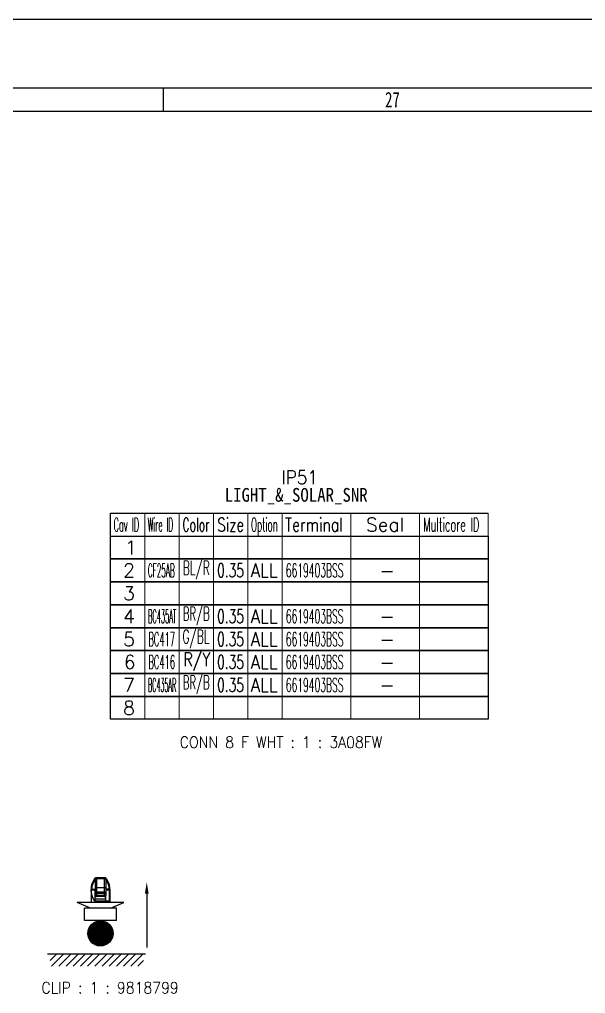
# Model space of a CAD drawing. Header units: inches. Extents: x 47316 to 59086, y 3141 to 11743.
# Drawn here: x 52836.5 to 52960.1, y 8860.8 to 9073.5 of the extents above; entities that cross this region are included whole.
import ezdxf

# ---------------------------------------------------------------- set-up
doc = ezdxf.new("R2010")
doc.units = ezdxf.units.IN
doc.header["$MEASUREMENT"] = 0
doc.layers.add('_0', color=7, linetype='Continuous', lineweight=0)
doc.styles.add('MtX_FangSong_GB2312', font='')
doc.styles.get("Standard").update_dxf_attribs({"font": ''})
doc.styles.get('MtX_FangSong_GB2312').set_extended_font_data('FangSong_GB2312')
doc.styles.get('Standard').set_extended_font_data('SimSun')

msp = doc.modelspace()

# ---------------------------------------------------------------- linework, layer by layer
at = {"color": 0, "lineweight": -2}
for p, q in [((56191.93, 9073.45), (50247.93, 9073.45)), ((56067.93, 9058.45), (50267.93, 9058.45)), ((52867.93, 9053.45), (52867.93, 9058.45)), ((50267.93, 9053.45), (56171.93, 9053.45)), ((52855.18, 8871.42, 0), (52851.62, 8874.98, 0)), ((52855.26, 8871.45, 0), (52851.65, 8875.06, 0)), ((52855.33, 8871.48, 0), (52851.68, 8875.13, 0)), ((52855.4, 8871.52, 0), (52851.72, 8875.2, 0)), ((52855.47, 8871.55, 0), (52851.75, 8875.27, 0)), ((52855.54, 8871.59, 0), (52851.79, 8875.34, 0)), ((52855.6, 8871.63, 0), (52851.83, 8875.4, 0)), ((52855.67, 8871.67, 0), (52851.87, 8875.47, 0)), ((52855.73, 8871.72, 0), (52851.92, 8875.53, 0)), ((52855.79, 8871.76, 0), (52851.96, 8875.59, 0)), ((52855.85, 8871.81, 0), (52852.01, 8875.65, 0)), ((52855.91, 8871.86, 0), (52852.06, 8875.71, 0)), ((52855.97, 8871.91, 0), (52852.1, 8875.77, 0)), ((52856.02, 8871.96, 0), (52852.15, 8875.82, 0)), ((52856.08, 8872.01, 0), (52852.21, 8875.88, 0)), ((52856.13, 8872.06, 0), (52852.26, 8875.93, 0)), ((52856.18, 8872.12, 0), (52852.32, 8875.98, 0)), ((52856.23, 8872.17, 0), (52852.37, 8876.03, 0)), ((52856.28, 8872.23, 0), (52852.43, 8876.08, 0)), ((52856.32, 8872.29, 0), (52852.49, 8876.12, 0)), ((52856.37, 8872.35, 0), (52852.55, 8876.17, 0)), ((52856.41, 8872.41, 0), (52852.61, 8876.21, 0)), ((52856.45, 8872.48, 0), (52852.68, 8876.26, 0)), ((52856.5, 8872.54, 0), (52852.74, 8876.3, 0)), ((52856.53, 8872.61, 0), (52852.81, 8876.34, 0)), ((52856.57, 8872.68, 0), (52852.88, 8876.37, 0)), ((52856.61, 8872.75, 0), (52852.95, 8876.41, 0)), ((52856.64, 8872.82, 0), (52853.02, 8876.44, 0)), ((52856.67, 8872.9, 0), (52853.09, 8876.47, 0)), ((52856.7, 8872.97, 0), (52853.17, 8876.5, 0)), ((52856.73, 8873.05, 0), (52853.25, 8876.53, 0)), ((52856.76, 8873.13, 0), (52853.33, 8876.56, 0)), ((52856.78, 8873.21, 0), (52853.41, 8876.58, 0)), ((52856.81, 8873.29, 0), (52853.49, 8876.61, 0)), ((52856.82, 8873.38, 0), (52853.58, 8876.63, 0)), ((52856.84, 8873.47, 0), (52853.67, 8876.64, 0)), ((52856.86, 8873.56, 0), (52853.76, 8876.66, 0)), ((52856.87, 8873.65, 0), (52853.85, 8876.67, 0)), ((52856.88, 8873.75, 0), (52853.95, 8876.68, 0)), ((52856.88, 8873.85, 0), (52854.05, 8876.68, 0)), ((52856.88, 8873.96, 0), (52854.16, 8876.69, 0)), ((52856.88, 8874.07, 0), (52854.26, 8876.68, 0)), ((52856.88, 8874.18, 0), (52854.38, 8876.68, 0)), ((52856.86, 8874.3, 0), (52854.5, 8876.66, 0)), ((52856.84, 8874.42, 0), (52854.62, 8876.64, 0)), ((52856.82, 8874.56, 0), (52854.75, 8876.62, 0)), ((52856.78, 8874.7, 0), (52854.9, 8876.58, 0)), ((52856.73, 8874.85, 0), (52855.05, 8876.53, 0)), ((52856.66, 8875.03, 0), (52855.23, 8876.46, 0)), ((52856.57, 8875.23, 0), (52855.43, 8876.37, 0)), ((52856.4, 8875.5, 0), (52855.7, 8876.21, 0)), ((52854.22, 8871.21, 0), (52851.41, 8874.02, 0)), ((52854.11, 8871.21, 0), (52851.41, 8873.91, 0)), ((52854.32, 8871.22, 0), (52851.42, 8874.12, 0)), ((52854, 8871.22, 0), (52851.42, 8873.8, 0)), ((52854.42, 8871.23, 0), (52851.43, 8874.22, 0)), ((52853.89, 8871.23, 0), (52851.43, 8873.69, 0)), ((52854.51, 8871.24, 0), (52851.44, 8874.31, 0)), ((52853.77, 8871.24, 0), (52851.44, 8873.57, 0)), ((52854.6, 8871.25, 0), (52851.45, 8874.41, 0)), ((52853.64, 8871.26, 0), (52851.46, 8873.44, 0)), ((52854.69, 8871.27, 0), (52851.47, 8874.5, 0)), ((52854.78, 8871.29, 0), (52851.49, 8874.58, 0)), ((52853.51, 8871.29, 0), (52851.49, 8873.31, 0)), ((52854.87, 8871.31, 0), (52851.51, 8874.67, 0)), ((52854.95, 8871.33, 0), (52851.53, 8874.75, 0)), ((52853.36, 8871.33, 0), (52851.53, 8873.16, 0)), ((52855.03, 8871.36, 0), (52851.56, 8874.83, 0)), ((52853.2, 8871.38, 0), (52851.58, 8873, 0)), ((52855.11, 8871.39, 0), (52851.59, 8874.91, 0)), ((52853.02, 8871.46, 0), (52851.66, 8872.82, 0)), ((52852.81, 8871.57, 0), (52851.77, 8872.61, 0)), ((52852.5, 8871.77, 0), (52851.97, 8872.3, 0)), ((52842.55, 8869.51), (52863.98, 8869.51)), ((52843.2, 8868.07, 0), (52844.54, 8869.41, 0)), ((52843.49, 8866.78, 0), (52846.11, 8869.41, 0)), ((52845.06, 8866.78, 0), (52847.68, 8869.41, 0)), ((52846.63, 8866.78, 0), (52849.26, 8869.41, 0)), ((52848.2, 8866.78, 0), (52850.83, 8869.41, 0)), ((52849.77, 8866.78, 0), (52852.4, 8869.41, 0)), ((52851.34, 8866.78, 0), (52853.97, 8869.41, 0)), ((52852.91, 8866.78, 0), (52855.54, 8869.41, 0)), ((52854.49, 8866.78, 0), (52857.11, 8869.41, 0)), ((52856.06, 8866.78, 0), (52858.69, 8869.41, 0)), ((52857.63, 8866.78, 0), (52860.26, 8869.41, 0)), ((52859.2, 8866.78, 0), (52861.83, 8869.41, 0)), ((52860.77, 8866.78, 0), (52863.4, 8869.41, 0)), ((52862.34, 8866.78, 0), (52863.57, 8868, 0))]:
    msp.add_line(p, q, dxfattribs=at)
at = {"color": 0, "linetype": 'Continuous', "lineweight": -2}
for p, q in [((52856.35, 8965.68), (52938.85, 8965.68)), ((52856.35, 8960.68), (52856.35, 8965.68)), ((52856.35, 8960.68), (52938.85, 8960.68))]:
    msp.add_line(p, q, dxfattribs=at)
at = {"color": 7, "linetype": 'Continuous', "lineweight": 15}
for p, q in [((52863.85, 8960.68), (52863.85, 8965.68)), ((52871.35, 8960.68), (52871.35, 8965.68)), ((52878.85, 8960.68), (52878.85, 8965.68)), ((52886.35, 8960.68), (52886.35, 8965.68)), ((52893.85, 8960.68), (52893.85, 8965.68)), ((52908.85, 8960.68), (52908.85, 8965.68)), ((52923.85, 8960.68), (52923.85, 8965.68)), ((52938.85, 8960.68), (52938.85, 8965.68))]:
    msp.add_line(p, q, dxfattribs=at)
at = {"color": 102, "linetype": 'Continuous', "lineweight": 15}
for p, q in [((52863.85, 8955.68), (52863.85, 8960.68)), ((52871.35, 8955.68), (52871.35, 8960.68)), ((52878.85, 8955.68), (52878.85, 8960.68)), ((52886.35, 8955.68), (52886.35, 8960.68)), ((52893.85, 8955.68), (52893.85, 8960.68)), ((52908.85, 8955.68), (52908.85, 8960.68)), ((52923.85, 8955.68), (52923.85, 8960.68)), ((52863.85, 8950.68), (52863.85, 8955.68)), ((52871.35, 8950.68), (52871.35, 8955.68)), ((52878.85, 8950.68), (52878.85, 8955.68)), ((52886.35, 8950.68), (52886.35, 8955.68)), ((52893.85, 8950.68), (52893.85, 8955.68)), ((52908.85, 8950.68), (52908.85, 8955.68)), ((52923.85, 8950.68), (52923.85, 8955.68)), ((52863.85, 8945.68), (52863.85, 8950.68)), ((52871.35, 8945.68), (52871.35, 8950.68)), ((52878.85, 8945.68), (52878.85, 8950.68)), ((52886.35, 8945.68), (52886.35, 8950.68)), ((52893.85, 8945.68), (52893.85, 8950.68)), ((52908.85, 8945.68), (52908.85, 8950.68)), ((52923.85, 8945.68), (52923.85, 8950.68)), ((52863.85, 8940.68), (52863.85, 8945.68)), ((52871.35, 8940.68), (52871.35, 8945.68)), ((52878.85, 8940.68), (52878.85, 8945.68)), ((52886.35, 8940.68), (52886.35, 8945.68)), ((52893.85, 8940.68), (52893.85, 8945.68)), ((52908.85, 8940.68), (52908.85, 8945.68)), ((52923.85, 8940.68), (52923.85, 8945.68)), ((52863.85, 8935.68), (52863.85, 8940.68)), ((52871.35, 8935.68), (52871.35, 8940.68)), ((52878.85, 8935.68), (52878.85, 8940.68)), ((52886.35, 8935.68), (52886.35, 8940.68)), ((52893.85, 8935.68), (52893.85, 8940.68)), ((52908.85, 8935.68), (52908.85, 8940.68)), ((52923.85, 8935.68), (52923.85, 8940.68)), ((52863.85, 8930.68), (52863.85, 8935.68)), ((52871.35, 8930.68), (52871.35, 8935.68)), ((52878.85, 8930.68), (52878.85, 8935.68)), ((52886.35, 8930.68), (52886.35, 8935.68)), ((52893.85, 8930.68), (52893.85, 8935.68)), ((52908.85, 8930.68), (52908.85, 8935.68)), ((52923.85, 8930.68), (52923.85, 8935.68)), ((52863.85, 8925.68), (52863.85, 8930.68)), ((52871.35, 8925.68), (52871.35, 8930.68)), ((52878.85, 8925.68), (52878.85, 8930.68)), ((52886.35, 8925.68), (52886.35, 8930.68)), ((52893.85, 8925.68), (52893.85, 8930.68)), ((52908.85, 8925.68), (52908.85, 8930.68)), ((52923.85, 8925.68), (52923.85, 8930.68)), ((52863.85, 8920.68), (52863.85, 8925.68)), ((52871.35, 8920.68), (52871.35, 8925.68)), ((52878.85, 8920.68), (52878.85, 8925.68)), ((52886.35, 8920.68), (52886.35, 8925.68)), ((52893.85, 8920.68), (52893.85, 8925.68)), ((52908.85, 8920.68), (52908.85, 8925.68)), ((52923.85, 8920.68), (52923.85, 8925.68))]:
    msp.add_line(p, q, dxfattribs=at)
at = {"color": 7, "lineweight": -2}
msp.add_line((52864.26, 8882.61), (52864.26, 8870.86), dxfattribs=at)
at = {"color": 0, "linetype": 'Continuous', "lineweight": -2}
for points in [[(52856.35, 8955.68), (52856.35, 8960.68), (52938.85, 8960.68), (52938.85, 8955.68)], [(52856.35, 8950.68), (52856.35, 8955.68), (52938.85, 8955.68), (52938.85, 8950.68)], [(52856.35, 8945.68), (52856.35, 8950.68), (52938.85, 8950.68), (52938.85, 8945.68)], [(52856.35, 8940.68), (52856.35, 8945.68), (52938.85, 8945.68), (52938.85, 8940.68)], [(52856.35, 8935.68), (52856.35, 8940.68), (52938.85, 8940.68), (52938.85, 8935.68)], [(52856.35, 8930.68), (52856.35, 8935.68), (52938.85, 8935.68), (52938.85, 8930.68)], [(52856.35, 8925.68), (52856.35, 8930.68), (52938.85, 8930.68), (52938.85, 8925.68)], [(52856.35, 8920.68), (52856.35, 8925.68), (52938.85, 8925.68), (52938.85, 8920.68)]]:
    msp.add_lwpolyline(points, close=True, dxfattribs=at)
at = {"color": 0, "lineweight": -2}
msp.add_circle((52854.15, 8873.95), 2.74, dxfattribs=at)
at = {"color": 7, "lineweight": -2}
msp.add_solid([(52863.84, 8882.61), (52864.26, 8885.11), (52864.68, 8882.61)], dxfattribs=at)
at = {"layer": '_0', "color": 0, "linetype": 'ByBlock', "lineweight": -2, "ltscale": 0.062942}
for p, q in [((52852.28, 8884.62), (52852.92, 8885.99)), ((52855.38, 8885.99), (52856.02, 8884.62))]:
    msp.add_line(p, q, dxfattribs=at)
at = {"layer": '_0', "color": 0, "linetype": 'ByBlock', "lineweight": -2, "ltscale": 0.062941}
for p, q in [((52852.39, 8884.57), (52853.03, 8885.94)), ((52855.27, 8885.94), (52855.91, 8884.57))]:
    msp.add_line(p, q, dxfattribs=at)
at = {"layer": '_0', "color": 0, "linetype": 'ByBlock', "lineweight": -2, "ltscale": 0.005}
for p, q in [((52853.03, 8885.94), (52852.92, 8885.99)), ((52853.03, 8885.94), (52853.03, 8886.06)), ((52855.27, 8885.94), (52855.27, 8886.06)), ((52855.27, 8885.94), (52855.38, 8885.99)), ((52852.23, 8883.86), (52852.11, 8883.86)), ((52852.23, 8883.56), (52852.11, 8883.56)), ((52852.39, 8884.57), (52852.28, 8884.62)), ((52855.91, 8884.57), (52856.02, 8884.62)), ((52856.07, 8883.86), (52856.19, 8883.86)), ((52856.07, 8883.57), (52856.19, 8883.57)), ((52856.07, 8880.86), (52856.19, 8880.86))]:
    msp.add_line(p, q, dxfattribs=at)
at = {"layer": '_0', "color": 0, "linetype": 'ByBlock', "lineweight": -2, "ltscale": 0.081943}
for p, q in [((52853.01, 8885.76), (52853.01, 8883.79)), ((52853.31, 8885.87), (52853.31, 8883.91)), ((52854.99, 8885.87), (52854.99, 8883.91)), ((52855.29, 8885.76), (52855.29, 8883.79))]:
    msp.add_line(p, q, dxfattribs=at)
at = {"layer": '_0', "color": 0, "linetype": 'ByBlock', "lineweight": -2, "ltscale": 0.011816}
for p, q in [((52853.31, 8886.06), (52853.03, 8886.06)), ((52855.27, 8886.06), (52854.99, 8886.06))]:
    msp.add_line(p, q, dxfattribs=at)
at = {"layer": '_0', "color": 0, "linetype": 'ByBlock', "lineweight": -2, "ltscale": 0.001816}
for p, q in [((52853.07, 8885.94), (52853.03, 8885.94)), ((52855.27, 8885.94), (52855.23, 8885.94))]:
    msp.add_line(p, q, dxfattribs=at)
at = {"layer": '_0', "color": 0, "linetype": 'ByBlock', "lineweight": -2, "ltscale": 0.07}
for p, q in [((52854.99, 8886.06), (52853.31, 8886.06)), ((52854.99, 8885.87), (52853.31, 8885.87)), ((52854.99, 8883.91), (52853.31, 8883.91)), ((52854.99, 8882.94), (52853.31, 8882.94)), ((52854.99, 8882.63), (52853.31, 8882.63)), ((52854.99, 8882.2), (52853.31, 8882.2)), ((52854.99, 8881.98), (52853.31, 8881.98))]:
    msp.add_line(p, q, dxfattribs=at)
at = {"layer": '_0', "color": 0, "linetype": 'ByBlock', "lineweight": -2, "ltscale": 0.007544}
for p, q in [((52853.31, 8886.06), (52853.31, 8885.87)), ((52854.99, 8886.06), (52854.99, 8885.87))]:
    msp.add_line(p, q, dxfattribs=at)
at = {"layer": '_0', "color": 0, "linetype": 'ByBlock', "lineweight": -2, "ltscale": 0.012206}
for p, q in [((52852.11, 8883.86), (52852.11, 8883.56)), ((52852.23, 8883.86), (52852.23, 8883.56))]:
    msp.add_line(p, q, dxfattribs=at)
at = {"layer": '_0', "color": 0, "linetype": 'ByBlock', "lineweight": -2, "ltscale": 0.004477}
msp.add_line((52852.11, 8883.46), (52852.11, 8883.56), dxfattribs=at)
at = {"layer": '_0', "color": 0, "linetype": 'ByBlock', "lineweight": -2, "ltscale": 0.005597}
msp.add_line((52852.23, 8883.43), (52852.23, 8883.56), dxfattribs=at)
at = {"layer": '_0', "color": 0, "linetype": 'ByBlock', "lineweight": -2, "ltscale": 0.0325}
for p, q in [((52853.01, 8883.56), (52852.23, 8883.56)), ((52856.07, 8883.57), (52855.29, 8883.57)), ((52853.01, 8883.43), (52852.23, 8883.43)), ((52856.07, 8883.38), (52855.29, 8883.38)), ((52855.29, 8881.05), (52856.07, 8881.05))]:
    msp.add_line(p, q, dxfattribs=at)
at = {"layer": '_0', "color": 0, "linetype": 'ByBlock', "lineweight": -2, "ltscale": 0.04455}
for p, q in [((52853.01, 8883.79), (52853.01, 8882.72)), ((52855.29, 8883.79), (52855.29, 8882.72))]:
    msp.add_line(p, q, dxfattribs=at)
at = {"layer": '_0', "color": 0, "linetype": 'ByBlock', "lineweight": -2, "ltscale": 0.005363}
msp.add_line((52853.01, 8883.56), (52853.01, 8883.43), dxfattribs=at)
at = {"layer": '_0', "color": 0, "linetype": 'ByBlock', "lineweight": -2, "ltscale": 0.0405}
for p, q in [((52853.31, 8883.91), (52853.31, 8882.94)), ((52854.99, 8883.91), (52854.99, 8882.94))]:
    msp.add_line(p, q, dxfattribs=at)
at = {"layer": '_0', "color": 0, "linetype": 'ByBlock', "lineweight": -2, "ltscale": 0.011804}
for p, q in [((52856.07, 8883.57), (52856.07, 8883.86)), ((52856.19, 8883.57), (52856.19, 8883.86))]:
    msp.add_line(p, q, dxfattribs=at)
at = {"layer": '_0', "color": 0, "linetype": 'ByBlock', "lineweight": -2, "ltscale": 0.007907}
msp.add_line((52856.07, 8883.57), (52856.07, 8883.38), dxfattribs=at)
at = {"layer": '_0', "color": 0, "linetype": 'ByBlock', "lineweight": -2, "ltscale": 0.006325}
msp.add_line((52856.19, 8883.57), (52856.19, 8883.42), dxfattribs=at)
at = {"layer": '_0', "color": 0, "linetype": 'ByBlock', "lineweight": -2, "ltscale": 0.00896}
msp.add_line((52852.11, 8883.24), (52852.11, 8883.46), dxfattribs=at)
at = {"layer": '_0', "color": 0, "linetype": 'ByBlock', "lineweight": -2, "ltscale": 0.107719}
msp.add_line((52852.11, 8883.24), (52852.11, 8880.66), dxfattribs=at)
at = {"layer": '_0', "color": 0, "linetype": 'ByBlock', "lineweight": -2, "ltscale": 0.000715637}
msp.add_line((52852.13, 8883.24), (52852.11, 8883.24), dxfattribs=at)
at = {"layer": '_0', "color": 0, "linetype": 'ByBlock', "lineweight": -2}
for p, q in [((52852.17, 8882.82), (52852.13, 8883.24)), ((52852.25, 8882.42), (52852.17, 8882.82)), ((52852.4, 8881.91), (52852.25, 8882.42)), ((52852.62, 8881.42), (52852.4, 8881.91)), ((52852.9, 8880.96), (52852.62, 8881.42))]:
    msp.add_line(p, q, dxfattribs=at)
at = {"layer": '_0', "color": 0, "linetype": 'ByBlock', "lineweight": -2, "ltscale": 0.002986}
msp.add_line((52852.23, 8883.36), (52852.23, 8883.43), dxfattribs=at)
at = {"layer": '_0', "color": 0, "linetype": 'ByBlock', "lineweight": -2, "ltscale": 9.0198e-05}
msp.add_line((52852.23, 8883.36), (52852.23, 8883.36), dxfattribs=at)
at = {"layer": '_0', "color": 0, "linetype": 'ByBlock', "lineweight": -2, "ltscale": 0.000495148}
msp.add_line((52852.24, 8883.36), (52852.23, 8883.36), dxfattribs=at)
at = {"layer": '_0', "color": 0, "linetype": 'ByBlock', "lineweight": -2, "ltscale": 0.031953}
msp.add_line((52853.01, 8883.36), (52852.24, 8883.36), dxfattribs=at)
at = {"layer": '_0', "color": 0, "linetype": 'ByBlock', "lineweight": -2, "ltscale": 0.000233459}
msp.add_line((52853.01, 8883.43), (52853.01, 8883.43), dxfattribs=at)
at = {"layer": '_0', "color": 0, "linetype": 'ByBlock', "lineweight": -2, "ltscale": 0.003059}
msp.add_line((52853.01, 8883.43), (52853.01, 8883.36), dxfattribs=at)
at = {"layer": '_0', "color": 0, "linetype": 'ByBlock', "lineweight": -2, "ltscale": 0.1}
msp.add_line((52853.01, 8880.96), (52853.01, 8883.36), dxfattribs=at)
at = {"layer": '_0', "color": 0, "linetype": 'ByBlock', "lineweight": -2, "ltscale": 0.012637}
for p, q in [((52853.01, 8882.42), (52853.01, 8882.72)), ((52853.31, 8882.63), (52853.31, 8882.94)), ((52854.99, 8882.94), (52854.99, 8882.63)), ((52855.29, 8882.72), (52855.29, 8882.42))]:
    msp.add_line(p, q, dxfattribs=at)
at = {"layer": '_0', "color": 0, "linetype": 'ByBlock', "lineweight": -2, "ltscale": 0.009006}
for p, q in [((52853.01, 8882.42), (52853.01, 8882.2)), ((52855.29, 8882.42), (52855.29, 8882.2))]:
    msp.add_line(p, q, dxfattribs=at)
at = {"layer": '_0', "color": 0, "linetype": 'ByBlock', "lineweight": -2, "ltscale": 0.009364}
for p, q in [((52853.01, 8882.2), (52853.01, 8881.98)), ((52853.31, 8882.2), (52853.31, 8881.98)), ((52854.99, 8881.98), (52854.99, 8882.2)), ((52855.29, 8881.98), (52855.29, 8882.2))]:
    msp.add_line(p, q, dxfattribs=at)
at = {"layer": '_0', "color": 0, "linetype": 'ByBlock', "lineweight": -2, "ltscale": 0.0125}
for p, q in [((52853.01, 8882.2), (52853.31, 8882.2)), ((52853.01, 8881.98), (52853.31, 8881.98)), ((52854.99, 8882.2), (52855.29, 8882.2)), ((52854.99, 8881.98), (52855.29, 8881.98)), ((52854.15, 8880.96), (52854.15, 8880.66)), ((52854.21, 8880.96), (52854.21, 8880.66))]:
    msp.add_line(p, q, dxfattribs=at)
at = {"layer": '_0', "color": 0, "linetype": 'ByBlock', "lineweight": -2, "ltscale": 0.022501}
for p, q in [((52853.01, 8881.44), (52853.01, 8881.98)), ((52855.29, 8881.44), (52855.29, 8881.98))]:
    msp.add_line(p, q, dxfattribs=at)
at = {"layer": '_0', "color": 0, "linetype": 'ByBlock', "lineweight": -2, "ltscale": 0.02}
for p, q in [((52853.01, 8880.96), (52853.01, 8881.44)), ((52855.29, 8880.96), (52855.29, 8881.44))]:
    msp.add_line(p, q, dxfattribs=at)
at = {"layer": '_0', "color": 0, "linetype": 'ByBlock', "lineweight": -2, "ltscale": 0.095}
for p, q in [((52855.29, 8881.44), (52853.01, 8881.44)), ((52855.29, 8880.96), (52853.01, 8880.96))]:
    msp.add_line(p, q, dxfattribs=at)
at = {"layer": '_0', "color": 0, "linetype": 'ByBlock', "lineweight": -2, "ltscale": 0.018011}
for p, q in [((52853.31, 8882.63), (52853.31, 8882.2)), ((52854.99, 8882.63), (52854.99, 8882.2))]:
    msp.add_line(p, q, dxfattribs=at)
at = {"layer": '_0', "color": 0, "linetype": 'ByBlock', "lineweight": -2, "ltscale": 0.097302}
for p, q in [((52856.07, 8883.38), (52856.07, 8881.05)), ((52856.19, 8883.42), (52856.19, 8881.09))]:
    msp.add_line(p, q, dxfattribs=at)
at = {"layer": '_0', "color": 0, "linetype": 'ByBlock', "lineweight": -2, "ltscale": 0.132311}
for p, q in [((52851.99, 8879.46), (52849.05, 8880.66)), ((52856.31, 8879.46), (52859.25, 8880.66))]:
    msp.add_line(p, q, dxfattribs=at)
at = {"layer": '_0', "color": 0, "linetype": 'ByBlock', "lineweight": -2, "ltscale": 0.425}
msp.add_line((52859.25, 8880.66), (52849.05, 8880.66), dxfattribs=at)
at = {"layer": '_0', "color": 0, "linetype": 'ByBlock', "lineweight": -2, "ltscale": 0.1125}
for p, q in [((52850.67, 8876.76), (52850.67, 8879.46)), ((52857.63, 8876.76), (52857.63, 8879.46))]:
    msp.add_line(p, q, dxfattribs=at)
at = {"layer": '_0', "color": 0, "linetype": 'ByBlock', "lineweight": -2, "ltscale": 0.096026}
for p, q in [((52852.97, 8879.46), (52850.67, 8879.46)), ((52857.63, 8879.46), (52855.32, 8879.46))]:
    msp.add_line(p, q, dxfattribs=at)
at = {"layer": '_0', "color": 0, "linetype": 'ByBlock', "lineweight": -2, "ltscale": 0.004339}
msp.add_line((52853.01, 8880.96), (52852.9, 8880.96), dxfattribs=at)
at = {"layer": '_0', "color": 0, "linetype": 'ByBlock', "lineweight": -2, "ltscale": 0.097948}
msp.add_line((52855.32, 8879.46), (52852.97, 8879.46), dxfattribs=at)
at = {"layer": '_0', "color": 0, "linetype": 'ByBlock', "lineweight": -2, "ltscale": 0.0025}
msp.add_line((52854.15, 8880.86), (52854.21, 8880.86), dxfattribs=at)
at = {"layer": '_0', "color": 0, "linetype": 'ByBlock', "lineweight": -2, "ltscale": 0.032832}
msp.add_line((52855.28, 8880.86), (52856.07, 8880.86), dxfattribs=at)
at = {"layer": '_0', "color": 0, "linetype": 'ByBlock', "lineweight": -2, "ltscale": 0.007906}
msp.add_line((52856.07, 8881.05), (52856.07, 8880.86), dxfattribs=at)
at = {"layer": '_0', "color": 0, "linetype": 'ByBlock', "lineweight": -2, "ltscale": 0.008443}
for p, q in [((52856.07, 8880.86), (52856.07, 8880.66)), ((52856.19, 8880.86), (52856.19, 8880.66))]:
    msp.add_line(p, q, dxfattribs=at)
at = {"layer": '_0', "color": 0, "linetype": 'ByBlock', "lineweight": -2, "ltscale": 0.009488}
msp.add_line((52856.19, 8881.09), (52856.19, 8880.86), dxfattribs=at)
at = {"layer": '_0', "color": 0, "linetype": 'ByBlock', "lineweight": -2, "ltscale": 0.289999}
msp.add_line((52857.63, 8876.76), (52850.67, 8876.76), dxfattribs=at)
at = {"layer": '_0', "color": 0, "linetype": 'ByBlock', "lineweight": -2}
for centre, radius, start, end in [((52853.03, 8885.94), 0.12, 90, 154.9831), ((52853.31, 8885.76), 0.3, 90, 180), ((52854.99, 8885.76), 0.3, 360, 90), ((52855.27, 8885.94), 0.12, 25.0169, 90), ((52853.91, 8883.86), 1.8, 154.9831, 180), ((52853.91, 8883.86), 1.68, 154.9831, 180), ((52854.39, 8883.86), 1.68, 0, 25.0169), ((52854.39, 8883.86), 1.8, 360, 25.0169), ((52852.23, 8883.24), 0.12, 90.0574, 180.0573), ((52852.11, 8883.24), 0.0052, 161.1624, 224.3906), ((52852.24, 8883.24), 0.112, 88.3994, 184.0763), ((52854.69, 8880.96), 0.6, 330, 360)]:
    msp.add_arc(centre, radius, start, end, dxfattribs=at)
for centre, major_axis, ratio, start_param, end_param in [((52853.31, 8885.76), (-0.3, 0), 0.396439, 4.712389, 6.283185), ((52854.99, 8885.76), (-0.3, 0), 0.396439, 3.141593, 4.712389), ((52853.31, 8883.79), (-0.3, 0), 0.396439, 4.712389, 6.283185), ((52854.99, 8883.79), (-0.3, 0), 0.396439, 3.141593, 4.712389), ((52852.23, 8883.46), (0.12, 0), 0.22389, 3.141593, 4.712389), ((52852.23, 8883.24), (0.12, 0), 0.97071, 1.570796, 3.141593), ((52853.31, 8882.72), (-0.3, 0), 0.720438, 4.712389, 6.283185), ((52853.31, 8882.42), (-0.3, 0), 0.720438, 4.712389, 6.283185), ((52854.99, 8882.72), (-0.3, 0), 0.720438, 3.141593, 4.712389), ((52854.99, 8882.42), (-0.3, 0), 0.720438, 3.141593, 4.712389), ((52856.07, 8883.42), (-0.12, 0), 0.316228, 1.570796, 3.141593), ((52856.07, 8881.09), (-0.12, 0), 0.316228, 1.570796, 3.141593)]:
    msp.add_ellipse(centre, major_axis=major_axis, ratio=ratio, start_param=start_param, end_param=end_param, dxfattribs=at)

# ---------------------------------------------------------------- texts
at = {"color": 0, "lineweight": -2, "style": 'MtX_FangSong_GB2312', "width": 0.7}
msp.add_text('27', height=3.4, dxfattribs=at).set_placement((52916.3, 9054.25))
at = {"color": 6, "linetype": 'Continuous', "lineweight": 20, "char_height": 3, "attachment_point": 1}
for s, insert, width in [('\\Fromans.shx;\\W0.9000000000;\\T1.0000000000;\\o\\lIP51', (52893.68, 8974.99), 8.8714), ('\\f黑体|b0|i0|c1|p0;\\W0.9000000000;\\T1.0000000000;\\o\\lLIGHT_&_SOLAR_SNR', (52881.28, 8971.18), 33.0067)]:
    msp.add_mtext(s, dxfattribs=dict(at, insert=insert, width=width))
at = {"color": 7, "linetype": 'Continuous', "lineweight": 15, "char_height": 3, "attachment_point": 1}
for s, insert, width in [('\\Fromans.shx;\\W0.4292452830;\\T1.0000000000;\\o\\lCav ID', (52857.03, 8964.68), 6.5), ('\\Fromans.shx;\\W0.4026548673;\\T1.0000000000;\\o\\lWire ID', (52864.46, 8964.68), 6.5), ('\\Fromans.shx;\\W0.5687500000;\\T1.0000000000;\\o\\lColor', (52872.09, 8964.68), 6.5), ('\\Fromans.shx;\\W0.7222222222;\\T1.0000000000;\\o\\lSize', (52879.66, 8964.68), 6.5), ('\\Fromans.shx;\\W0.4595959596;\\T1.0000000000;\\o\\lOption', (52887.04, 8964.68), 6.5), ('\\Fromans.shx;\\W0.7480916031;\\T1.0000000000;\\o\\lTerminal', (52894.45, 8964.68), 14), ('\\Fromans.shx;\\W1.0000000000;\\T1.0000000000;\\o\\lSeal', (52912.13, 8964.68), 9.2857), ('\\Fromans.shx;\\W0.5185185185;\\T1.0000000000;\\o\\lMulticore ID', (52924.64, 8964.68), 14), ('\\Fromans.shx;\\W1.0000000000;\\T1.0000000000;\\o\\l1', (52859.53, 8959.68), 2.8571), ('\\Fromans.shx;\\W1.0000000000;\\T1.0000000000;\\o\\l2', (52859.1, 8954.68), 2.8571), ('\\Fromans.shx;\\W1.0000000000;\\T1.0000000000;\\o\\l3', (52859.1, 8949.68), 2.8571), ('\\Fromans.shx;\\W1.0000000000;\\T1.0000000000;\\o\\l4', (52859.1, 8944.68), 2.8571), ('\\Fromans.shx;\\W1.0000000000;\\T1.0000000000;\\o\\l5', (52859.1, 8939.68), 2.8571), ('\\Fromans.shx;\\W1.0000000000;\\T1.0000000000;\\o\\l6', (52859.24, 8934.68), 2.8571), ('\\Fromans.shx;\\W1.0000000000;\\T1.0000000000;\\o\\l7', (52859.1, 8929.68), 2.8571), ('\\Fromans.shx;\\W1.0000000000;\\T1.0000000000;\\o\\l8', (52859.1, 8924.68), 2.8571)]:
    msp.add_mtext(s, dxfattribs=dict(at, insert=insert, width=width))
at = {"color": 140, "linetype": 'Continuous', "lineweight": 15, "char_height": 3, "attachment_point": 1}
for s, insert, width in [('\\Fromans.shx;\\W0.5617283951;\\T1.0000000000;\\o\\lBL/R', (52872.17, 8955.25), 6.5), ('\\Fromans.shx;\\W0.8750000000;\\T1.0000000000;\\o\\lALL', (52886.97, 8954.68), 6.5), ('\\Fromans.shx;\\W1.0000000000;\\T1.0000000000;\\o\\l-', (52915.06, 8954.68), 3.7143), ('\\Fromans.shx;\\W0.5352941176;\\T1.0000000000;\\o\\lBR/B', (52872.15, 8945.25), 6.5), ('\\Fromans.shx;\\W0.8750000000;\\T1.0000000000;\\o\\lALL', (52886.97, 8944.68), 6.5), ('\\Fromans.shx;\\W1.0000000000;\\T1.0000000000;\\o\\l-', (52915.06, 8944.68), 3.7143), ('\\Fromans.shx;\\W0.5617283951;\\T1.0000000000;\\o\\lG/BL', (52872.09, 8940.25), 6.5), ('\\Fromans.shx;\\W0.8750000000;\\T1.0000000000;\\o\\lALL', (52886.97, 8939.68), 6.5), ('\\Fromans.shx;\\W1.0000000000;\\T1.0000000000;\\o\\l-', (52915.06, 8939.68), 3.7143), ('\\Fromans.shx;\\W0.7459016393;\\T1.0000000000;\\o\\lR/Y', (52872.27, 8935.25), 6.5), ('\\Fromans.shx;\\W0.8750000000;\\T1.0000000000;\\o\\lALL', (52886.97, 8934.68), 6.5), ('\\Fromans.shx;\\W1.0000000000;\\T1.0000000000;\\o\\l-', (52915.06, 8934.68), 3.7143), ('\\Fromans.shx;\\W0.5352941176;\\T1.0000000000;\\o\\lBR/B', (52872.15, 8930.25), 6.5), ('\\Fromans.shx;\\W0.8750000000;\\T1.0000000000;\\o\\lALL', (52886.97, 8929.68), 6.5), ('\\Fromans.shx;\\W1.0000000000;\\T1.0000000000;\\o\\l-', (52915.06, 8929.68), 3.7143)]:
    msp.add_mtext(s, dxfattribs=dict(at, insert=insert, width=width))
at = {"color": 21, "linetype": 'Continuous', "lineweight": 15, "char_height": 3, "attachment_point": 1}
for s, insert, width in [('\\Fromans.shx;\\W0.3855932203;\\T1.0000000000;\\o\\lCF25AB', (52864.51, 8954.68), 6.5), ('\\Fromans.shx;\\W0.6500000000;\\T1.0000000000;\\o\\l0.35', (52879.63, 8954.68), 6.5), ('\\Fromans.shx;\\W0.4875621891;\\T1.0000000000;\\o\\l6619403BSS', (52894.63, 8954.68), 14), ('\\Fromans.shx;\\W0.3345588235;\\T1.0000000000;\\o\\lBC435AT', (52864.54, 8944.68), 6.5), ('\\Fromans.shx;\\W0.6500000000;\\T1.0000000000;\\o\\l0.35', (52879.63, 8944.68), 6.5), ('\\Fromans.shx;\\W0.4875621891;\\T1.0000000000;\\o\\l6619403BSS', (52894.63, 8944.68), 14), ('\\Fromans.shx;\\W0.4460784314;\\T1.0000000000;\\o\\lBC417', (52864.6, 8939.68), 6.5), ('\\Fromans.shx;\\W0.6500000000;\\T1.0000000000;\\o\\l0.35', (52879.63, 8939.68), 6.5), ('\\Fromans.shx;\\W0.4875621891;\\T1.0000000000;\\o\\l6619403BSS', (52894.63, 8939.68), 14), ('\\Fromans.shx;\\W0.4460784314;\\T1.0000000000;\\o\\lBC416', (52864.6, 8934.68), 6.5), ('\\Fromans.shx;\\W0.6500000000;\\T1.0000000000;\\o\\l0.35', (52879.63, 8934.68), 6.5), ('\\Fromans.shx;\\W0.4875621891;\\T1.0000000000;\\o\\l6619403BSS', (52894.63, 8934.68), 14), ('\\Fromans.shx;\\W0.3226950355;\\T1.0000000000;\\o\\lBC435AR', (52864.53, 8929.68), 6.5), ('\\Fromans.shx;\\W0.6500000000;\\T1.0000000000;\\o\\l0.35', (52879.63, 8929.68), 6.5), ('\\Fromans.shx;\\W0.4875621891;\\T1.0000000000;\\o\\l6619403BSS', (52894.63, 8929.68), 14)]:
    msp.add_mtext(s, dxfattribs=dict(at, insert=insert, width=width))
at = {"color": 42, "linetype": 'Continuous', "lineweight": 15, "char_height": 2.5, "attachment_point": 1}
for s, insert, width in [('\\Fromans.shx;\\W0.9000000000;\\T1.0000000000;\\o\\lCONN 8 F WHT : 1 : 3A08FW', (52871.45, 8916.93), 52.9286), ('\\Fromans.shx;\\W0.9000000000;\\T1.0000000000;\\o\\lCLIP : 1 : 9818799', (52841.25, 8863.33), 35.4643)]:
    msp.add_mtext(s, dxfattribs=dict(at, insert=insert, width=width))

doc.saveas('drawing.dxf')
